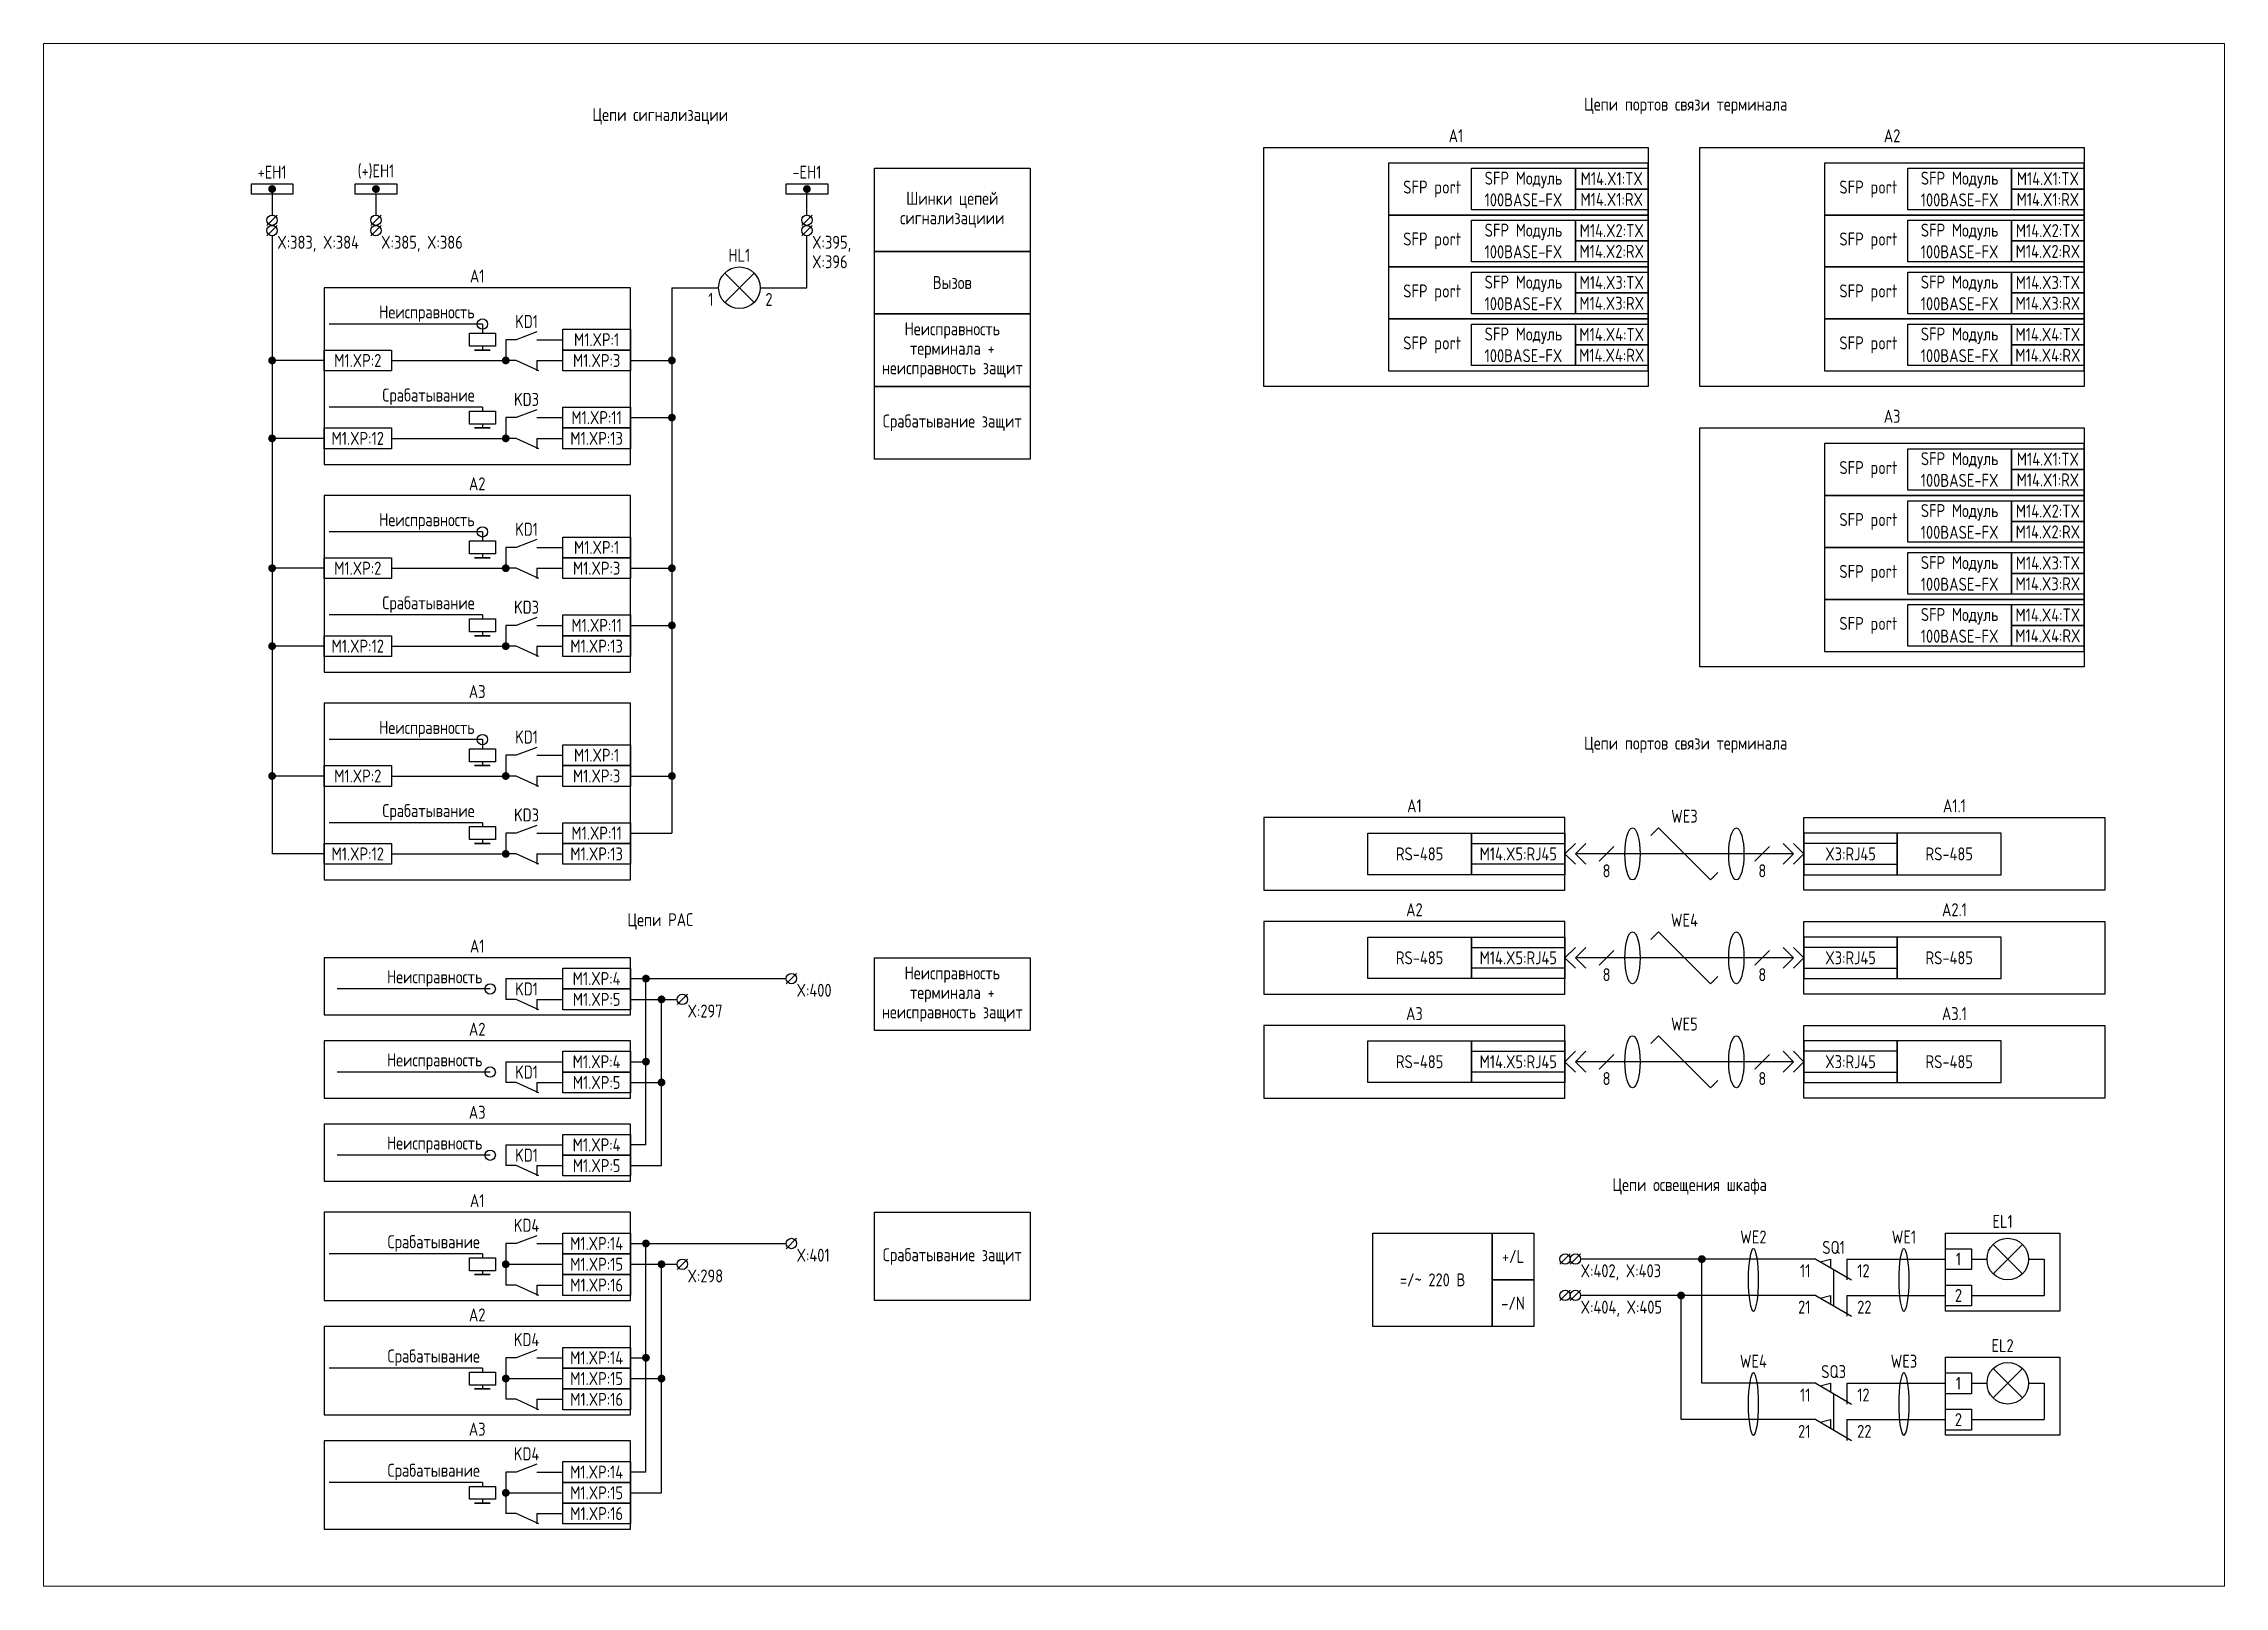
# Paper-space layout 'Лист13' of a CAD drawing. Header units: millimetres, sheet in inches. Extents: x 189 to 199.1, y 94.4 to 101.5.
# The model-space entities are those that its viewports show. They can reach past a viewport. Long polylines and large blocks are cut down to what shows.
import ezdxf

# ---------------------------------------------------------------- set-up
doc = ezdxf.new("R2010")
doc.units = ezdxf.units.MM
doc.styles.add('Gost_type_A', font='GOST_A.TTF')

# ---------------------------------------------------------------- blocks, each defined once
blk = doc.blocks.new('POINT')
at = {"const_width": 0.75}
blk.add_lwpolyline([(-0.375, 0, 1), (0.375, 0, 1)], format="xyb", close=True, dxfattribs=at)
blk = doc.blocks.new('Шинка')
blk.add_lwpolyline([(-4, 1), (4, 1), (4, -1), (-4, -1)], close=True)
blk.add_blockref('POINT', (0, 0))

msp = doc.modelspace()

# ---------------------------------------------------------------- linework, layer by layer
for p, q in [((5084, 269), (5084, 264)), ((5187, 264), (5187, 269)), ((5104, 268), (5104, 264)), ((5085, 264), (5083, 262)), ((5085, 262), (5083, 260)), ((5105, 264), (5103, 262)), ((5105, 262), (5103, 260)), ((5188, 264), (5186, 262)), ((5188, 262), (5186, 260)), ((5187, 262), (5187, 262.01)), ((5187, 262), (5187, 262.01)), ((5084, 260), (5084, 141)), ((5187, 250), (5187, 260)), ((5171.17, 252.83), (5176.83, 247.17)), ((5176.83, 252.83), (5171.17, 247.17)), ((5161, 250), (5170, 250)), ((5161, 250), (5161, 145)), ((5178, 250), (5187, 250)), ((5124.5, 243), (5095, 243)), ((5124.5, 243), (5124.5, 241.25)), ((5094, 236), (5084, 236)), ((5124.5, 238.75), (5124.5, 238)), ((5135, 236), (5135, 234)), ((5153, 236), (5161, 236)), ((5124.5, 227), (5095, 227)), ((5124.5, 227), (5124.5, 226.25)), ((5124.5, 223.75), (5124.5, 223)), ((5153, 225), (5161, 225)), ((5094, 221), (5084, 221)), ((5135, 221), (5135, 219)), ((5124.5, 203), (5095, 203)), ((5124.5, 203), (5124.5, 201.25)), ((5124.5, 198.75), (5124.5, 198)), ((5094, 196), (5084, 196)), ((5135, 196), (5135, 194)), ((5153, 196), (5161, 196)), ((5124.5, 187), (5095, 187)), ((5124.5, 187), (5124.5, 186.25)), ((5153, 185), (5161, 185)), ((5094, 181), (5084, 181)), ((5124.5, 183.75), (5124.5, 183)), ((5135, 181), (5135, 179)), ((5124.5, 163), (5095, 163)), ((5124.5, 163), (5124.5, 161.25)), ((5094, 156), (5084, 156)), ((5124.5, 158.75), (5124.5, 158)), ((5135, 156), (5135, 154)), ((5153, 156), (5161, 156)), ((5124.5, 147), (5095, 147)), ((5124.5, 147), (5124.5, 146.25)), ((5124.5, 143.75), (5124.5, 143)), ((5153, 145), (5161, 145)), ((5333, 141), (5335, 143)), ((5333, 141), (5335, 143)), ((5335, 141), (5337, 143)), ((5335, 141), (5337, 143)), ((5349.53, 144.53), (5351, 146)), ((5351, 146), (5361, 136)), ((5377, 141), (5375, 143)), ((5377, 141), (5375, 143)), ((5379, 141), (5377, 143)), ((5379, 141), (5377, 143)), ((5094, 141), (5084, 141)), ((5135, 141), (5135, 139)), ((5333, 141), (5335, 139)), ((5333, 141), (5335, 139)), ((5377, 141), (5335, 141)), ((5335, 141), (5337, 139)), ((5335, 141), (5337, 139)), ((5342.41, 142.41), (5339.59, 139.59)), ((5372.41, 142.41), (5369.59, 139.59)), ((5377, 141), (5375, 139)), ((5377, 141), (5375, 139)), ((5379, 141), (5377, 139)), ((5379, 141), (5377, 139)), ((5361, 136), (5362.41, 137.41)), ((5349.53, 124.53), (5351, 126)), ((5351, 126), (5361, 116)), ((5333, 121), (5335, 123)), ((5333, 121), (5335, 123)), ((5335, 121), (5337, 123)), ((5335, 121), (5337, 123)), ((5342.41, 122.41), (5339.59, 119.59)), ((5372.41, 122.41), (5369.59, 119.59)), ((5377, 121), (5375, 123)), ((5377, 121), (5375, 123)), ((5379, 121), (5377, 123)), ((5379, 121), (5377, 123)), ((5185.01, 118), (5183.01, 116)), ((5333, 121), (5335, 119)), ((5333, 121), (5335, 119)), ((5377, 121), (5335, 121)), ((5335, 121), (5337, 119)), ((5335, 121), (5337, 119)), ((5377, 121), (5375, 119)), ((5377, 121), (5375, 119)), ((5379, 121), (5377, 119)), ((5379, 121), (5377, 119)), ((5126, 115), (5096.5, 115)), ((5129, 117), (5129, 113)), ((5153, 117), (5183, 117)), ((5156, 85), (5156, 117)), ((5164.01, 114), (5162.01, 112)), ((5361, 116), (5362.41, 117.41)), ((5135, 113), (5135, 111)), ((5153, 113), (5162, 113)), ((5159, 81), (5159, 113)), ((5349.53, 104.53), (5351, 106)), ((5351, 106), (5361, 96)), ((5129, 101), (5129, 97)), ((5153, 101), (5156, 101)), ((5333, 101), (5335, 103)), ((5333, 101), (5335, 103)), ((5333, 101), (5335, 99)), ((5333, 101), (5335, 99)), ((5335, 101), (5337, 103)), ((5335, 101), (5337, 103)), ((5377, 101), (5335, 101)), ((5335, 101), (5337, 99)), ((5335, 101), (5337, 99)), ((5342.41, 102.41), (5339.59, 99.59)), ((5372.41, 102.41), (5369.59, 99.59)), ((5377, 101), (5375, 103)), ((5377, 101), (5375, 103)), ((5377, 101), (5375, 99)), ((5377, 101), (5375, 99)), ((5379, 101), (5377, 103)), ((5379, 101), (5377, 103)), ((5379, 101), (5377, 99)), ((5379, 101), (5377, 99)), ((5126, 99), (5096.5, 99)), ((5135, 97), (5135, 95)), ((5153, 97), (5159, 97)), ((5361, 96), (5362.41, 97.41)), ((5129, 85), (5129, 81)), ((5156, 85), (5153, 85)), ((5126, 83), (5096.5, 83)), ((5135, 81), (5135, 79)), ((5153, 81), (5159, 81)), ((5124.5, 64), (5095, 64)), ((5124.5, 64), (5124.5, 63.25)), ((5153, 66), (5183, 66)), ((5156, 22), (5156, 66)), ((5164.01, 63), (5162.01, 61)), ((5185.01, 67), (5183.01, 65)), ((5334.01, 64), (5332.01, 62)), ((5336.01, 64), (5334.01, 62)), ((5381.28, 63), (5336.01, 63)), ((5381.28, 63), (5388.2, 59)), ((5382.14, 62.5), (5384.14, 63)), ((5384.14, 63), (5384.14, 61.34)), ((5387.28, 63), (5387.28, 59)), ((5387.28, 63), (5406.28, 63)), ((5411.28, 63), (5414.28, 63)), ((5415.45, 65.83), (5421.11, 60.17)), ((5421.11, 65.83), (5415.45, 60.17)), ((5422.28, 63), (5425.28, 63)), ((5425.28, 63), (5425.28, 56)), ((5124.5, 60.75), (5124.5, 60)), ((5153, 62), (5162, 62)), ((5159, 18), (5159, 62)), ((5359.36, 39.09), (5359.36, 62.99)), ((5135, 58), (5135, 56)), ((5334.01, 57), (5332.01, 55)), ((5336.01, 57), (5334.01, 55)), ((5381.28, 56), (5336.01, 56)), ((5355.36, 32.09), (5355.36, 55.99)), ((5381.28, 56), (5388.2, 52)), ((5382.14, 55.5), (5384.14, 56)), ((5384.14, 56), (5384.14, 54.34)), ((5387.28, 56), (5387.28, 52)), ((5387.28, 56), (5406.28, 56)), ((5411.28, 56), (5425.28, 56)), ((5124.5, 42), (5095, 42)), ((5124.5, 42), (5124.5, 41.25)), ((5153, 44), (5156, 44)), ((5124.5, 38.75), (5124.5, 38)), ((5153, 40), (5159, 40)), ((5381.28, 39.09), (5359.36, 39.09)), ((5381.28, 39.09), (5388.2, 35.09)), ((5382.14, 38.59), (5384.14, 39.09)), ((5384.14, 39.09), (5384.14, 37.43)), ((5387.28, 39.09), (5387.28, 35.09)), ((5387.28, 39.09), (5406.28, 39.09)), ((5411.28, 39.09), (5414.28, 39.09)), ((5415.45, 41.91), (5421.11, 36.26)), ((5421.11, 41.91), (5415.45, 36.26)), ((5422.28, 39.09), (5425.28, 39.09)), ((5425.28, 39.09), (5425.28, 32.09)), ((5135, 36), (5135, 34)), ((5381.28, 32.09), (5355.36, 32.09)), ((5381.28, 32.09), (5388.2, 28.09)), ((5382.14, 31.59), (5384.14, 32.09)), ((5384.14, 32.09), (5384.14, 30.43)), ((5387.28, 32.09), (5387.28, 28.09)), ((5387.28, 32.09), (5406.28, 32.09)), ((5411.28, 32.09), (5425.28, 32.09)), ((5156, 22), (5153, 22)), ((5124.5, 20), (5095, 20)), ((5124.5, 20), (5124.5, 19.25)), ((5153, 18), (5159, 18)), ((5124.5, 16.75), (5124.5, 16)), ((5135, 14), (5135, 12))]:
    msp.add_line(p, q)
at = {"ltscale": 1.08}
for p, q in [((5131, 240), (5129, 240)), ((5129, 240), (5129, 236)), ((5135, 240), (5140, 240)), ((5107, 236), (5129, 236)), ((5131, 236), (5129, 236)), ((5135, 236), (5140, 236)), ((5131, 225), (5129, 225)), ((5129, 225), (5129, 221)), ((5135, 225), (5140, 225)), ((5107, 221), (5129, 221)), ((5131, 221), (5129, 221)), ((5135, 221), (5140, 221)), ((5131, 200), (5129, 200)), ((5129, 200), (5129, 196)), ((5135, 200), (5140, 200)), ((5107, 196), (5129, 196)), ((5131, 196), (5129, 196)), ((5135, 196), (5140, 196)), ((5131, 185), (5129, 185)), ((5129, 185), (5129, 181)), ((5135, 185), (5140, 185)), ((5107, 181), (5129, 181)), ((5131, 181), (5129, 181)), ((5135, 181), (5140, 181)), ((5131, 160), (5129, 160)), ((5129, 160), (5129, 156)), ((5135, 160), (5140, 160)), ((5107, 156), (5129, 156)), ((5131, 156), (5129, 156)), ((5135, 156), (5140, 156)), ((5131, 145), (5129, 145)), ((5129, 145), (5129, 141)), ((5135, 145), (5140, 145)), ((5107, 141), (5129, 141)), ((5131, 141), (5129, 141)), ((5135, 141), (5140, 141)), ((5129, 117), (5140, 117)), ((5131, 113), (5129, 113)), ((5135, 113), (5140, 113)), ((5129, 101), (5140, 101)), ((5131, 97), (5129, 97)), ((5135, 97), (5140, 97)), ((5129, 85), (5140, 85)), ((5131, 81), (5129, 81)), ((5135, 81), (5140, 81)), ((5131, 66), (5129, 66)), ((5129, 66), (5129, 58)), ((5135, 66), (5140, 66)), ((5129, 62), (5140, 62)), ((5131, 58), (5129, 58)), ((5135, 58), (5140, 58)), ((5131, 44), (5129, 44)), ((5129, 44), (5129, 36)), ((5135, 44), (5140, 44)), ((5129, 40), (5140, 40)), ((5131, 36), (5129, 36)), ((5135, 36), (5140, 36)), ((5131, 22), (5129, 22)), ((5129, 22), (5129, 14)), ((5135, 22), (5140, 22)), ((5129, 18), (5140, 18)), ((5131, 14), (5129, 14)), ((5135, 14), (5140, 14))]:
    msp.add_line(p, q, dxfattribs=at)
at = {"ltscale": 4.32}
for p, q in [((5135, 241.5), (5131, 240)), ((5135.39, 234), (5131, 236)), ((5135, 226.5), (5131, 225)), ((5135.39, 219), (5131, 221)), ((5135, 201.5), (5131, 200)), ((5135.39, 194), (5131, 196)), ((5135, 186.5), (5131, 185)), ((5135.39, 179), (5131, 181)), ((5135, 161.5), (5131, 160)), ((5135.39, 154), (5131, 156)), ((5135, 146.5), (5131, 145)), ((5135.39, 139), (5131, 141)), ((5135.39, 111), (5131, 113)), ((5135.39, 95), (5131, 97)), ((5135.39, 79), (5131, 81)), ((5135, 67.5), (5131, 66)), ((5135.39, 56), (5131, 58)), ((5135, 45.5), (5131, 44)), ((5135.39, 34), (5131, 36)), ((5135, 23.5), (5131, 22)), ((5135.39, 12), (5131, 14))]:
    msp.add_line(p, q, dxfattribs=at)
at = {"ltscale": 0.5}
for p, q in [((5384.74, 61), (5384.74, 54)), ((5384.74, 37.09), (5384.74, 30.09))]:
    msp.add_line(p, q, dxfattribs=at)
for points in [[(5230, 257), (5200, 257), (5200, 273), (5230, 273)], [(5275, 277), (5349, 277), (5349, 231), (5275, 231)], [(5299, 264), (5349, 264), (5349, 274), (5299, 274)], [(5315, 273), (5335, 273), (5335, 265), (5315, 265)], [(5335, 273), (5349, 273), (5349, 269), (5335, 269)], [(5359, 277), (5433, 277), (5433, 231), (5359, 231)], [(5383, 264), (5433, 264), (5433, 274), (5383, 274)], [(5399, 273), (5419, 273), (5419, 265), (5399, 265)], [(5419, 273), (5433, 273), (5433, 269), (5419, 269)], [(5335, 269), (5349, 269), (5349, 265), (5335, 265)], [(5419, 269), (5433, 269), (5433, 265), (5419, 265)], [(5299, 254), (5349, 254), (5349, 264), (5299, 264)], [(5315, 263), (5335, 263), (5335, 255), (5315, 255)], [(5335, 263), (5349, 263), (5349, 259), (5335, 259)], [(5383, 254), (5433, 254), (5433, 264), (5383, 264)], [(5399, 263), (5419, 263), (5419, 255), (5399, 255)], [(5419, 263), (5433, 263), (5433, 259), (5419, 259)], [(5230, 245), (5200, 245), (5200, 257), (5230, 257)], [(5335, 259), (5349, 259), (5349, 255), (5335, 255)], [(5419, 259), (5433, 259), (5433, 255), (5419, 255)], [(5299, 244), (5349, 244), (5349, 254), (5299, 254)], [(5315, 253), (5335, 253), (5335, 245), (5315, 245)], [(5335, 253), (5349, 253), (5349, 249), (5335, 249)], [(5383, 244), (5433, 244), (5433, 254), (5383, 254)], [(5399, 253), (5419, 253), (5419, 245), (5399, 245)], [(5419, 253), (5433, 253), (5433, 249), (5419, 249)], [(5094, 216), (5153, 216), (5153, 250), (5094, 250)], [(5335, 249), (5349, 249), (5349, 245), (5335, 245)], [(5419, 249), (5433, 249), (5433, 245), (5419, 245)], [(5230, 231), (5200, 231), (5200, 245), (5230, 245)], [(5299, 234), (5349, 234), (5349, 244), (5299, 244)], [(5383, 234), (5433, 234), (5433, 244), (5383, 244)], [(5127, 241.25), (5127, 238.75), (5122, 238.75), (5122, 241.25)], [(5140, 242), (5153, 242), (5153, 238), (5140, 238)], [(5315, 243), (5335, 243), (5335, 235), (5315, 235)], [(5335, 243), (5349, 243), (5349, 239), (5335, 239)], [(5399, 243), (5419, 243), (5419, 235), (5399, 235)], [(5419, 243), (5433, 243), (5433, 239), (5419, 239)], [(5094, 238), (5107, 238), (5107, 234), (5094, 234)], [(5126, 238), (5123, 238)], [(5140, 238), (5153, 238), (5153, 234), (5140, 234)], [(5335, 239), (5349, 239), (5349, 235), (5335, 235)], [(5419, 239), (5433, 239), (5433, 235), (5419, 235)], [(5230, 217), (5200, 217), (5200, 231), (5230, 231)], [(5140, 227), (5153, 227), (5153, 223), (5140, 223)], [(5094, 223), (5107, 223), (5107, 219), (5094, 219)], [(5127, 226.25), (5127, 223.75), (5122, 223.75), (5122, 226.25)], [(5126, 223), (5123, 223)], [(5140, 223), (5153, 223), (5153, 219), (5140, 219)], [(5359, 223), (5433, 223), (5433, 177), (5359, 177)], [(5383, 210), (5433, 210), (5433, 220), (5383, 220)], [(5399, 219), (5419, 219), (5419, 211), (5399, 211)], [(5419, 219), (5433, 219), (5433, 215), (5419, 215)], [(5419, 215), (5433, 215), (5433, 211), (5419, 211)], [(5094, 176), (5153, 176), (5153, 210), (5094, 210)], [(5383, 200), (5433, 200), (5433, 210), (5383, 210)], [(5399, 209), (5419, 209), (5419, 201), (5399, 201)], [(5419, 209), (5433, 209), (5433, 205), (5419, 205)], [(5140, 202), (5153, 202), (5153, 198), (5140, 198)], [(5419, 205), (5433, 205), (5433, 201), (5419, 201)], [(5094, 198), (5107, 198), (5107, 194), (5094, 194)], [(5127, 201.25), (5127, 198.75), (5122, 198.75), (5122, 201.25)], [(5126, 198), (5123, 198)], [(5140, 198), (5153, 198), (5153, 194), (5140, 194)], [(5383, 190), (5433, 190), (5433, 200), (5383, 200)], [(5399, 199), (5419, 199), (5419, 191), (5399, 191)], [(5419, 199), (5433, 199), (5433, 195), (5419, 195)], [(5419, 195), (5433, 195), (5433, 191), (5419, 191)], [(5383, 180), (5433, 180), (5433, 190), (5383, 190)], [(5399, 189), (5419, 189), (5419, 181), (5399, 181)], [(5419, 189), (5433, 189), (5433, 185), (5419, 185)], [(5127, 186.25), (5127, 183.75), (5122, 183.75), (5122, 186.25)], [(5140, 187), (5153, 187), (5153, 183), (5140, 183)], [(5419, 185), (5433, 185), (5433, 181), (5419, 181)], [(5094, 183), (5107, 183), (5107, 179), (5094, 179)], [(5126, 183), (5123, 183)], [(5140, 183), (5153, 183), (5153, 179), (5140, 179)], [(5094, 136), (5153, 136), (5153, 170), (5094, 170)], [(5127, 161.25), (5127, 158.75), (5122, 158.75), (5122, 161.25)], [(5140, 162), (5153, 162), (5153, 158), (5140, 158)], [(5094, 158), (5107, 158), (5107, 154), (5094, 154)], [(5126, 158), (5123, 158)], [(5140, 158), (5153, 158), (5153, 154), (5140, 154)], [(5140, 147), (5153, 147), (5153, 143), (5140, 143)], [(5275, 134), (5333, 134), (5333, 148), (5275, 148)], [(5437, 134), (5379, 134), (5379, 148), (5437, 148)], [(5094, 143), (5107, 143), (5107, 139), (5094, 139)], [(5127, 146.25), (5127, 143.75), (5122, 143.75), (5122, 146.25)], [(5126, 143), (5123, 143)], [(5140, 143), (5153, 143), (5153, 139), (5140, 139)], [(5295, 145), (5315, 145), (5315, 137), (5295, 137)], [(5315, 145), (5333, 145), (5333, 137), (5315, 137)], [(5315, 143), (5333, 143), (5333, 139), (5315, 139)], [(5397, 145), (5379, 145), (5379, 137), (5397, 137)], [(5397, 143), (5379, 143), (5379, 139), (5397, 139)], [(5417, 145), (5397, 145), (5397, 137), (5417, 137)], [(5275, 114), (5333, 114), (5333, 128), (5275, 128)], [(5437, 114), (5379, 114), (5379, 128), (5437, 128)], [(5295, 125), (5315, 125), (5315, 117), (5295, 117)], [(5315, 125), (5333, 125), (5333, 117), (5315, 117)], [(5315, 123), (5333, 123), (5333, 119), (5315, 119)], [(5397, 125), (5379, 125), (5379, 117), (5397, 117)], [(5397, 123), (5379, 123), (5379, 119), (5397, 119)], [(5417, 125), (5397, 125), (5397, 117), (5417, 117)], [(5094, 110), (5153, 110), (5153, 121), (5094, 121)], [(5140, 119), (5153, 119), (5153, 115), (5140, 115)], [(5230, 107), (5200, 107), (5200, 121), (5230, 121)], [(5140, 115), (5153, 115), (5153, 111), (5140, 111)], [(5094, 94), (5153, 94), (5153, 105), (5094, 105)], [(5275, 94), (5333, 94), (5333, 108), (5275, 108)], [(5295, 105), (5315, 105), (5315, 97), (5295, 97)], [(5315, 105), (5333, 105), (5333, 97), (5315, 97)], [(5437, 94), (5379, 94), (5379, 108), (5437, 108)], [(5397, 105), (5379, 105), (5379, 97), (5397, 97)], [(5417, 105), (5397, 105), (5397, 97), (5417, 97)], [(5140, 103), (5153, 103), (5153, 99), (5140, 99)], [(5315, 103), (5333, 103), (5333, 99), (5315, 99)], [(5397, 103), (5379, 103), (5379, 99), (5397, 99)], [(5140, 99), (5153, 99), (5153, 95), (5140, 95)], [(5094, 78), (5153, 78), (5153, 89), (5094, 89)], [(5140, 87), (5153, 87), (5153, 83), (5140, 83)], [(5140, 83), (5153, 83), (5153, 79), (5140, 79)], [(5094, 55), (5153, 55), (5153, 72), (5094, 72)], [(5230, 55), (5200, 55), (5200, 72), (5230, 72)], [(5140, 68), (5153, 68), (5153, 64), (5140, 64)], [(5319, 50), (5296, 50), (5296, 68), (5319, 68)], [(5327, 59), (5319, 59), (5319, 68), (5327, 68)], [(5406.28, 68), (5428.28, 68), (5428.28, 53), (5406.28, 53)], [(5127, 63.25), (5127, 60.75), (5122, 60.75), (5122, 63.25)], [(5140, 64), (5153, 64), (5153, 60), (5140, 60)], [(5406.28, 65), (5411.28, 65), (5411.28, 61), (5406.28, 61)], [(5126, 60), (5123, 60)], [(5140, 60), (5153, 60), (5153, 56), (5140, 56)], [(5327, 50), (5319, 50), (5319, 59), (5327, 59)], [(5406.28, 58), (5411.28, 58), (5411.28, 54), (5406.28, 54)], [(5094, 33), (5153, 33), (5153, 50), (5094, 50)], [(5140, 46), (5153, 46), (5153, 42), (5140, 42)], [(5140, 42), (5153, 42), (5153, 38), (5140, 38)], [(5406.28, 44.09), (5428.28, 44.09), (5428.28, 29.09), (5406.28, 29.09)], [(5127, 41.25), (5127, 38.75), (5122, 38.75), (5122, 41.25)], [(5126, 38), (5123, 38)], [(5140, 38), (5153, 38), (5153, 34), (5140, 34)], [(5406.28, 41.09), (5411.28, 41.09), (5411.28, 37.09), (5406.28, 37.09)], [(5406.28, 34.09), (5411.28, 34.09), (5411.28, 30.09), (5406.28, 30.09)], [(5094, 11), (5153, 11), (5153, 28), (5094, 28)], [(5140, 24), (5153, 24), (5153, 20), (5140, 20)], [(5127, 19.25), (5127, 16.75), (5122, 16.75), (5122, 19.25)], [(5140, 20), (5153, 20), (5153, 16), (5140, 16)], [(5126, 16), (5123, 16)], [(5140, 16), (5153, 16), (5153, 12), (5140, 12)]]:
    msp.add_lwpolyline(points, close=True)
for centre, radius in [((5084, 263), 1), ((5084, 261), 1), ((5104, 263), 1), ((5104, 261), 1), ((5187, 263), 1), ((5187, 261), 1), ((5174, 250), 4), ((5124.5, 243), 1), ((5124.5, 203), 1), ((5124.5, 163), 1), ((5184.01, 117), 1), ((5126, 115), 1), ((5163.01, 113), 1), ((5126, 99), 1), ((5126, 83), 1), ((5163.01, 62), 1), ((5184.01, 66), 1), ((5333.01, 63), 1), ((5335.01, 63), 1), ((5418.28, 63), 4), ((5333.01, 56), 1), ((5335.01, 56), 1), ((5418.28, 39.09), 4)]:
    msp.add_circle(centre, radius)
for centre in [(5346, 141), (5366, 141), (5346, 121), (5366, 121), (5346, 101), (5366, 101)]:
    msp.add_ellipse(centre, major_axis=(0, -5), ratio=0.293778)
at = {"extrusion": (0, 0, -1)}
for centre in [(5369.28, 59), (5398.28, 59), (5369.28, 35.09), (5398.28, 35.09)]:
    msp.add_ellipse(centre, major_axis=(0, -6), ratio=0.166667, dxfattribs=at)

# ---------------------------------------------------------------- block references
for name, p in [('Шинка', (5084, 269)), ('Шинка', (5104, 269)), ('Шинка', (5187, 269)), ('POINT', (5084, 236)), ('POINT', (5129, 236)), ('POINT', (5161, 236)), ('POINT', (5161, 225)), ('POINT', (5084, 221)), ('POINT', (5129, 221)), ('POINT', (5084, 196)), ('POINT', (5129, 196)), ('POINT', (5161, 196)), ('POINT', (5161, 185)), ('POINT', (5084, 181)), ('POINT', (5129, 181)), ('POINT', (5084, 156)), ('POINT', (5129, 156)), ('POINT', (5161, 156)), ('POINT', (5129, 141)), ('POINT', (5156, 117)), ('POINT', (5159, 113)), ('POINT', (5156, 101)), ('POINT', (5159, 97)), ('POINT', (5156, 66)), ('POINT', (5359.36, 62.99)), ('POINT', (5129, 62)), ('POINT', (5159, 62)), ('POINT', (5355.36, 55.99)), ('POINT', (5156, 44)), ('POINT', (5129, 40)), ('POINT', (5159, 40)), ('POINT', (5129, 18))]:
    msp.add_blockref(name, p)

# ---------------------------------------------------------------- texts
at = {"char_height": 2.5, "style": 'Gost_type_A'}
for s, insert, width, attachment_point, line_spacing_factor in [('Цепи портов связи терминала', (5356.25, 285), 197.5, 5, 0.9), ('Цепи сигнализации', (5158.75, 283), 197.5, 5, 0.9), ('A1', (5312, 278), 74.0002, 8, 0.9), ('A2', (5396, 278), 74.0002, 8, 0.9), ('Шинки цепей сигнализациии', (5215, 265), 29.9999, 5, 0.9), ('X:383, X:384', (5085, 260), 16, 1, 0.9), ('X:385, X:386', (5105, 260), 16, 1, 0.9), ('X:395,\\PX:396', (5188, 260), 16, 1, 0.9), ('A1', (5123.5, 251), 59, 8, 0.9), ('Вызов', (5215, 251), 29.9999, 5, 0.9), ('Неисправность', (5123, 245), 37, 6, 0.8), ('Неисправность терминала + неисправность защит', (5215, 238), 29.9999, 5, 0.9), ('Срабатывание', (5123, 229), 37, 6, 0.8), ('Срабатывание защит', (5215, 224), 29.9999, 5, 0.9), ('A3', (5396, 224), 74.0002, 8, 0.9), ('A2', (5123.5, 211), 59, 8, 0.9), ('Неисправность', (5123, 205), 37, 6, 0.8), ('Срабатывание', (5123, 189), 37, 6, 0.8), ('A3', (5123.5, 171), 59, 8, 0.9), ('Неисправность', (5123, 165), 37, 6, 0.8), ('Цепи портов связи терминала', (5356.25, 162), 197.5, 5, 0.9), ('A1', (5304, 149), 58.0002, 8, 0.9), ('A1.1', (5408, 149), 58.0002, 8, 0.9), ('Срабатывание', (5123, 149), 37, 6, 0.8), ('A2', (5304, 129), 58.0002, 8, 0.9), ('A2.1', (5408, 129), 58.0002, 8, 0.9), ('Цепи РАС', (5158.75, 128), 197.5, 5, 0.9), ('A1', (5123.5, 122), 59, 8, 0.9), ('Неисправность', (5124.5, 117), 37, 6, 0.8), ('Неисправность терминала + неисправность защит', (5215, 114), 29.9999, 5, 0.9), ('X:400', (5185.01, 116), 8, 1, 0.9), ('X:297', (5164.01, 112), 8, 1, 0.9), ('A3', (5304, 109), 58.0002, 8, 0.9), ('A3.1', (5408, 109), 58.0002, 8, 0.9), ('A2', (5123.5, 106), 59, 8, 0.9), ('Неисправность', (5124.5, 101), 37, 6, 0.8), ('A3', (5123.5, 90), 59, 8, 0.9), ('Неисправность', (5124.5, 85), 37, 6, 0.8), ('Цепи освещения шкафа', (5357, 77), 122, 5, 0.9), ('A1', (5123.5, 73), 59, 8, 0.9), ('EL1', (5417.28, 69), 21.9942, 8, 0.9), ('Срабатывание', (5124, 66), 37, 6, 0.8), ('X:401', (5185.01, 65), 8, 1, 0.9), ('Срабатывание защит', (5215, 63.5), 29.9999, 5, 0.9), ('+/L', (5323, 63.5), 8, 5, 0.9), ('X:298', (5164.01, 61), 8, 1, 0.9), ('=/~ 220 В', (5307.5, 59), 23, 5, 0.9), ('X:402, X:403', (5336.01, 62), 17.9949, 1, 0.9), ('-/N', (5323, 54.5), 8, 5, 0.9), ('X:404, X:405', (5336.01, 55), 17.9949, 1, 0.9), ('A2', (5123.5, 51), 59, 8, 0.9), ('EL2', (5417.28, 45.09), 21.9942, 8, 0.9), ('Срабатывание', (5124, 44), 37, 6, 0.8), ('A3', (5123.5, 29), 59, 8, 0.9), ('Срабатывание', (5124, 22), 37, 6, 0.8)]:
    msp.add_mtext(s, dxfattribs=dict(at, insert=insert, width=width, attachment_point=attachment_point, line_spacing_factor=line_spacing_factor))
for s, insert, width, attachment_point in [('+EH1', (5084, 271), 10, 8), ('(+)EH1', (5104, 271), 10, 8), ('-EH1', (5187, 271), 10, 8), ('SFP port', (5313, 269), 20, 6), ('SFP Mодуль 100BASE-FX', (5325, 269), 19.9998, 5), ('M14.X1:TX', (5342, 271), 14, 5), ('SFP port', (5397, 269), 20, 6), ('SFP Mодуль 100BASE-FX', (5409, 269), 19.9998, 5), ('M14.X1:TX', (5426, 271), 14, 5), ('M14.X1:RX', (5342, 267), 14, 5), ('M14.X1:RX', (5426, 267), 14, 5), ('SFP port', (5313, 259), 20, 6), ('SFP Mодуль 100BASE-FX', (5325, 259), 19.9998, 5), ('M14.X2:TX', (5342, 261), 14, 5), ('SFP port', (5397, 259), 20, 6), ('SFP Mодуль 100BASE-FX', (5409, 259), 19.9998, 5), ('M14.X2:TX', (5426, 261), 14, 5), ('HL1', (5174, 255), 14, 8), ('M14.X2:RX', (5342, 257), 14, 5), ('M14.X2:RX', (5426, 257), 14, 5), ('SFP Mодуль 100BASE-FX', (5325, 249), 19.9998, 5), ('M14.X3:TX', (5342, 251), 14, 5), ('SFP Mодуль 100BASE-FX', (5409, 249), 19.9998, 5), ('M14.X3:TX', (5426, 251), 14, 5), ('1', (5169, 249), 6, 3), ('2', (5179, 249), 6, 1), ('SFP port', (5313, 249), 20, 6), ('M14.X3:RX', (5342, 247), 14, 5), ('SFP port', (5397, 249), 20, 6), ('M14.X3:RX', (5426, 247), 14, 5), ('KD1', (5133, 243.5), 8, 5), ('M1.XP:1', (5146.5, 240), 13, 5), ('SFP port', (5313, 239), 20, 6), ('SFP Mодуль 100BASE-FX', (5325, 239), 19.9998, 5), ('M14.X4:TX', (5342, 241), 14, 5), ('SFP port', (5397, 239), 20, 6), ('SFP Mодуль 100BASE-FX', (5409, 239), 19.9998, 5), ('M14.X4:TX', (5426, 241), 14, 5), ('M1.XP:2', (5100.5, 236), 13, 5), ('M1.XP:3', (5146.5, 236), 13, 5), ('M14.X4:RX', (5342, 237), 14, 5), ('M14.X4:RX', (5426, 237), 14, 5), ('KD3', (5133, 228.5), 8, 5), ('M1.XP:11', (5146.5, 225), 13, 5), ('M1.XP:12', (5100.5, 221), 13, 5), ('M1.XP:13', (5146.5, 221), 13, 5), ('SFP port', (5397, 215), 20, 6), ('SFP Mодуль 100BASE-FX', (5409, 215), 19.9998, 5), ('M14.X1:RX', (5426, 213), 14, 5), ('M14.X1:TX', (5426, 217), 14, 5), ('SFP port', (5397, 205), 20, 6), ('SFP Mодуль 100BASE-FX', (5409, 205), 19.9998, 5), ('M14.X2:TX', (5426, 207), 14, 5), ('KD1', (5133, 203.5), 8, 5), ('M14.X2:RX', (5426, 203), 14, 5), ('M1.XP:1', (5146.5, 200), 13, 5), ('SFP Mодуль 100BASE-FX', (5409, 195), 19.9998, 5), ('M14.X3:TX', (5426, 197), 14, 5), ('M1.XP:2', (5100.5, 196), 13, 5), ('M1.XP:3', (5146.5, 196), 13, 5), ('SFP port', (5397, 195), 20, 6), ('M14.X3:RX', (5426, 193), 14, 5), ('KD3', (5133, 188.5), 8, 5), ('M1.XP:11', (5146.5, 185), 13, 5), ('SFP port', (5397, 185), 20, 6), ('SFP Mодуль 100BASE-FX', (5409, 185), 19.9998, 5), ('M14.X4:TX', (5426, 187), 14, 5), ('M1.XP:12', (5100.5, 181), 13, 5), ('M1.XP:13', (5146.5, 181), 13, 5), ('M14.X4:RX', (5426, 183), 14, 5), ('KD1', (5133, 163.5), 8, 5), ('M1.XP:1', (5146.5, 160), 13, 5), ('M1.XP:2', (5100.5, 156), 13, 5), ('M1.XP:3', (5146.5, 156), 13, 5), ('KD3', (5133, 148.5), 8, 5), ('WE3', (5356, 147), 20, 8), ('M1.XP:11', (5146.5, 145), 13, 5), ('M1.XP:12', (5100.5, 141), 13, 5), ('M1.XP:13', (5146.5, 141), 13, 5), ('RS-485', (5305, 141), 19.9998, 5), ('M14.X5:RJ45', (5324, 141), 18.0002, 5), ('8', (5341, 139), 20, 2), ('8', (5371, 139), 20, 2), ('X3:RJ45', (5388, 141), 18.0002, 5), ('RS-485', (5407, 141), 19.9998, 5), ('WE4', (5356, 127), 20, 8), ('RS-485', (5305, 121), 19.9998, 5), ('M14.X5:RJ45', (5324, 121), 18.0002, 5), ('X3:RJ45', (5388, 121), 18.0002, 5), ('RS-485', (5407, 121), 19.9998, 5), ('M1.XP:4', (5146.5, 117), 13, 5), ('8', (5341, 119), 20, 2), ('8', (5371, 119), 20, 2), ('KD1', (5133, 115), 8, 5), ('M1.XP:5', (5146.5, 113), 13, 5), ('WE5', (5356, 107), 20, 8), ('M1.XP:4', (5146.5, 101), 13, 5), ('RS-485', (5305, 101), 19.9998, 5), ('M14.X5:RJ45', (5324, 101), 18.0002, 5), ('X3:RJ45', (5388, 101), 18.0002, 5), ('RS-485', (5407, 101), 19.9998, 5), ('KD1', (5133, 99), 8, 5), ('M1.XP:5', (5146.5, 97), 13, 5), ('8', (5341, 99), 20, 2), ('8', (5371, 99), 20, 2), ('KD1', (5133, 83), 8, 5), ('M1.XP:4', (5146.5, 85), 13, 5), ('M1.XP:5', (5146.5, 81), 13, 5), ('KD4', (5133, 69.5), 8, 5), ('M1.XP:14', (5146.5, 66), 13, 5), ('WE2', (5369.28, 66), 10, 8), ('WE1', (5398.28, 66), 10, 8), ('M1.XP:15', (5146.5, 62), 13, 5), ('SQ1', (5384.74, 64), 10, 8), ('1', (5408.78, 63), 5, 5), ('M1.XP:16', (5146.5, 58), 13, 5), ('11', (5380.28, 62), 6, 3), ('12', (5389.28, 62), 6, 1), ('21', (5380.28, 55), 6, 3), ('22', (5389.28, 55), 6, 1), ('2', (5408.78, 56), 5, 5), ('KD4', (5133, 47.5), 8, 5), ('M1.XP:14', (5146.5, 44), 13, 5), ('WE4', (5369.28, 42.09), 10, 8), ('SQ3', (5384.74, 40.09), 10, 8), ('WE3', (5398.28, 42.09), 10, 8), ('M1.XP:15', (5146.5, 40), 13, 5), ('11', (5380.28, 38.09), 6, 3), ('12', (5389.28, 38.09), 6, 1), ('1', (5408.78, 39.09), 5, 5), ('M1.XP:16', (5146.5, 36), 13, 5), ('21', (5380.28, 31.09), 6, 3), ('22', (5389.28, 31.09), 6, 1), ('2', (5408.78, 32.09), 5, 5), ('KD4', (5133, 25.5), 8, 5), ('M1.XP:14', (5146.5, 22), 13, 5), ('M1.XP:15', (5146.5, 18), 13, 5), ('M1.XP:16', (5146.5, 14), 13, 5)]:
    msp.add_mtext(s, dxfattribs=dict(at, insert=insert, width=width, attachment_point=attachment_point))

psp = doc.layouts.new('Лист13')

# ---------------------------------------------------------------- viewports
at = {"layer": '0', "view_target_point": (1406.353, 188.427)}
psp.add_viewport(center=(194.067, 97.982), size=(10.078, 7.12672), view_center_point=(3843.647, -39.927), view_height=297, dxfattribs=at)

doc.saveas('drawing.dxf')
